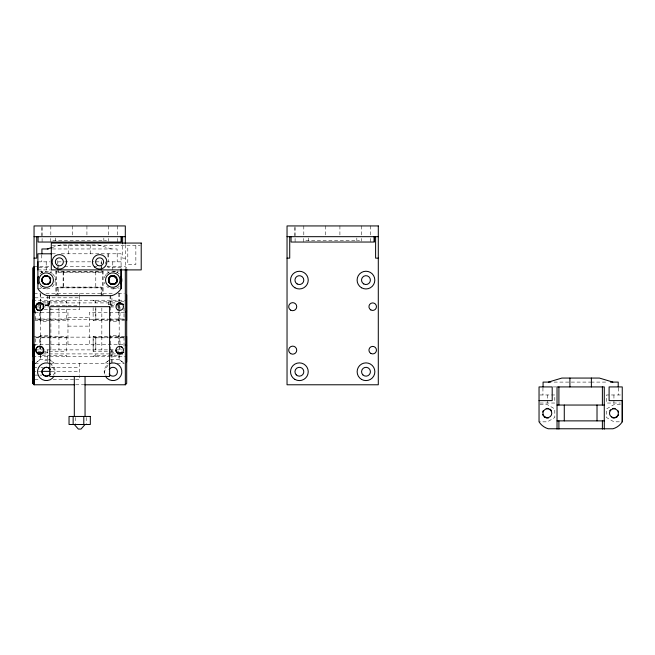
<?xml version="1.0" encoding="UTF-8"?>
<svg xmlns="http://www.w3.org/2000/svg" width="655" height="655" viewBox="0 0 655 655"><rect width="100%" height="100%" fill="white"/><g stroke="black" fill="none" stroke-linecap="round" stroke-linejoin="round"><path stroke-width="0.49" stroke-dasharray="3.27 2.46" d="M48.855 306.45L48.855 301.57L48.855 306.27M50.893 349.885L50.893 307.965M124.655 336.465L93.141 336.465L93.141 351.227L121.609 351.227M93.141 337.137L93.141 351.227L95.826 349.885L95.826 337.808L93.141 336.465M93.141 307.563L93.141 320.36L95.826 319.018L95.826 307.948M111.931 363.304L111.931 349.885L111.931 362.346M111.931 306.941L111.931 297.354M53.325 375.143L55.29 371.737L50.861 364.065A8.859 8.859 0 0 1 54.946 374.03M108.091 364.917L104.153 371.737L106.118 375.143M47.848 335.393L40.798 335.393L39.464 337.137L39.464 344.98M110.589 306.941L110.589 321.433L118.637 321.433L119.98 319.689L119.98 311.846M48.544 359.276L40.266 359.276L35.435 363.304L40.536 359.276L40.536 355.518M107.977 361.003L105.218 363.304L109.59 359.857M52.072 247.524L60.702 244.937L98.275 244.937L111.694 248.965M52.842 240.696L106.519 240.696M305.828 240.696L359.505 240.696M52.326 245.74L140.203 245.74M52.449 248.965L117.065 248.965L117.065 253.796M52.089 253.796L57.746 253.796M61.226 253.796L100.133 253.796M101.124 253.796L121.093 253.796L121.085 269.901M125.31 258.144L122.624 258.144L122.624 244.855M37.884 261.844L50.042 261.844M61.087 261.844L58.205 261.844L58.205 267.805M64.501 261.844L93.976 261.844M95.72 261.844L101.157 261.844L101.157 263.834M106.266 261.844L121.085 261.844M34.093 266.675L50.312 266.675M64.509 266.675L92.904 266.675M93.919 266.675L96.956 266.675M107.101 266.675L125.351 266.675L126.693 268.018M38.899 267.502L50.026 267.486M121.093 267.486L107.936 267.486L107.936 265.529M37.884 269.901L50.148 269.901M39.734 271.522L46.202 271.522M112.775 271.506L119.243 271.506M55.871 271.915L103.105 271.915M42.886 272.586L41.371 272.586L41.371 269.901M49.715 272.586L51.033 272.586L51.033 270.793M108.828 272.586L107.944 272.586L107.944 270.793M116.091 272.586L117.597 272.586L117.597 270.793M55.871 287.75L103.105 287.75M37.884 288.699L46.202 288.699M112.775 288.691L119.243 288.683M34.093 293.522L40.176 293.522L40.266 301.611M45.94 293.522L113.503 293.522M118.252 293.522L124.335 293.522M34.789 297.812L79.722 297.812M32.75 300.227L126.693 300.227M42.141 301.57L66.302 301.57M124.008 301.57L95.826 301.57L93.141 300.227L95.826 302.913L95.826 300.227M42.96 302.913L116.484 302.913M44.827 304.256L48.855 304.256M108.542 304.256L114.592 304.256M45.007 305.328L79.722 305.328M37.834 305.598L43.934 305.598M44.949 305.598L49.019 305.598M110.425 305.598L121.609 305.598M36.426 306.941L48.544 306.941M110.466 306.941L121.994 306.941M44.229 309.627L79.722 309.627L79.722 295.528M35.075 312.304L50.034 312.304M50.869 312.304L67.964 312.304L67.964 344.514M124.36 312.304L89.432 312.304L89.432 344.514M67.964 317.274L89.432 317.274M35.435 319.018L66.302 319.018M95.826 319.018L107.903 319.018M108.91 319.018L124.008 319.018M109.917 319.689L35.435 319.689L35.435 309.88M110.22 319.689L124.778 319.689M34.78 320.36L50.034 320.36M51.049 320.36L66.302 320.36L66.302 305.598M93.141 320.36L124.655 320.36M39.464 306.941L39.464 319.689L40.798 321.433L47.848 321.433M67.964 326.133L89.432 326.133M119.98 349.885L119.98 337.137L118.637 335.393L110.589 335.393L110.589 355.256M32.75 336.465L48.003 336.465M49.019 336.465L66.302 336.465L66.302 351.227L49.019 351.227M108.231 337.137L35.435 337.137L35.435 345.963M108.91 337.137L126.693 337.137M35.435 337.808L66.302 337.808M95.826 337.808L107.903 337.808M108.91 337.808L124.008 337.808M34.093 344.514L50.034 344.514M50.869 344.514L125.351 344.514M35.435 349.885L121.994 349.885M37.834 351.227L41.904 351.227M42.919 351.227L48.003 351.227M44.827 352.57L47.848 352.57M110.589 352.57L114.617 352.57M42.96 353.913L48.069 353.913M49.084 353.913L116.484 353.913M42.141 355.256L66.302 355.256L66.302 356.59L66.302 353.913M117.294 355.256L95.826 355.256L93.141 356.59L95.826 353.913L95.826 356.59M32.75 356.59L126.693 356.59M110.466 359.276L119.177 359.276L124.008 363.304L118.907 359.276L118.907 355.518M44.827 360.618L48.208 360.618M35.108 363.304L40.176 363.304M49.412 363.304L108.157 363.304M117.049 363.304L124.335 363.304M34.789 367.602L36.836 367.602M40.921 367.602L42.96 367.602M51.131 367.602L79.722 367.602M32.75 371.352L40.921 371.352M51.131 371.352L79.722 371.352M34.789 375.11L38.874 375.11M39.898 375.11L41.936 375.11M34.789 379.409L38.874 379.409M53.17 379.409L74.613 379.409M75.636 379.409L79.722 379.409L79.722 377.051M554.073 382.094L590.663 382.094M590.925 382.094L607.684 382.094M75.628 384.78L83.774 384.78M553.254 386.925L556.292 386.925M539.974 394.973L554.801 394.973L554.801 403.03L539.974 403.03M620.4 394.973L606.489 394.973L606.489 403.03L620.4 403.03M620.4 404.634L613.932 404.643L606.497 408.933L606.497 417.522L613.932 421.82L622.25 421.82M539.966 404.651L547.359 404.651L554.801 408.949L554.801 417.538L547.359 421.836L539.04 421.836M49.125 359.276L54.226 363.304L49.395 359.276M618.361 387.932L618.361 394.973M613.932 394.973L613.932 403.03M547.367 394.973L547.367 403.03M542.938 387.932L542.938 394.973M370.37 225.934L370.378 235.694M370.247 238.461L370.247 242.039M361.658 238.461L361.658 241.146M361.535 225.934L361.519 235.694M356.828 238.011L356.828 240.696M339.912 225.934L339.912 235.694M325.42 225.934L325.42 235.694M308.513 238.011L308.513 240.696M303.797 225.934L303.814 235.694M303.683 238.461L303.683 242.039M295.094 238.461L295.094 242.039M135.855 245.74L135.855 264.53L127.799 264.53L127.799 245.74M125.31 244.855L125.351 268.706M124.008 307.948L124.008 319.689M124.008 337.137L124.008 348.878M119.98 306.941L119.98 310.863M119.177 293.522L119.177 301.611M119.177 305.656L119.177 308.693M119.177 309.709L119.177 345.111M119.177 346.127L119.177 351.186M119.177 355.231L119.177 359.276M118.907 293.522L118.907 301.185M118.907 305.025L118.907 306.941M118.637 306.941L118.637 310.806M118.637 311.772L118.637 321.433M118.637 335.393L118.637 345.054M117.384 225.934L117.392 235.694M117.261 238.461L117.261 242.039M117.196 253.796L117.196 261.844M112.775 261.844L112.775 269.901M110.318 295.438L110.318 305.025M110.048 295.544L110.048 305.656M108.673 238.461L108.673 241.146M108.542 225.934L108.534 235.694M108.542 301.57L108.542 305.476M108.345 253.796L108.345 261.844M107.936 253.796L107.936 257.702M105.332 261.844L105.332 263.859M103.834 238.011L103.834 240.696M103.105 270.851L103.105 294.93M102.573 270.851L102.573 294.93M101.836 307.965L101.836 349.885M101.23 260.715L101.23 272.586L57.746 272.586L57.746 270.605M101.23 294.947L101.23 287.078L57.746 287.078L57.746 294.947M101.157 264.825L101.157 267.805M101.157 268.796L101.157 271.776L58.205 271.776L58.205 268.796M101.157 295.937L101.157 287.881L58.205 287.881L58.205 295.937M95.786 271.776L95.786 287.881M95.826 306.941L95.826 319.689M95.826 337.137L95.826 349.885M90.226 244.937L90.226 253.796M86.927 225.934L86.927 235.694M86.214 417.456L86.214 423.49M79.722 293.522L79.722 294.594M79.722 363.304L79.722 375.38M75.571 417.456L75.571 423.49M72.435 225.934L72.435 235.694M68.75 244.937L68.75 253.796M63.576 271.776L63.576 287.881M63.117 271.915L63.117 287.75M58.95 307.965L58.95 349.885M57.746 260.715L57.746 265.873M57.746 266.651L57.746 269.901M56.404 270.851L56.404 294.93M55.871 270.851L55.871 294.93M55.528 238.011L55.528 240.696M50.812 225.934L50.828 235.694M50.697 238.461L50.697 242.039M49.395 295.544L49.395 305.656M49.125 295.438L49.125 305.983M47.512 295.438L47.512 306.941M47.512 349.885L47.512 362.346M46.202 261.844L46.21 269.901M42.1 238.461L42.1 242.039M41.773 254.803L41.781 261.844M40.798 306.941L40.798 310.806M40.798 311.772L40.798 321.433M40.798 335.393L40.798 345.054M40.798 346.02L40.798 349.885M40.536 293.522L40.536 301.185M40.536 305.025L40.536 306.941M40.266 305.656L40.266 308.693M40.266 309.709L40.266 345.111M40.266 346.127L40.266 351.186M40.266 355.231L40.266 359.276M39.464 345.963L39.464 349.885M52.654 273.847A8.859 8.859 0 0 1 42.649 288.143M41.961 287.782A8.859 8.859 0 0 1 40.127 286.374M40.127 273.847A8.859 8.859 0 0 1 52.089 273.331M119.235 286.358A8.859 8.859 0 0 1 109.221 288.126M108.542 287.766A8.859 8.859 0 0 1 106.708 286.358M104.939 283.844A8.859 8.859 0 0 1 104.415 282.387M104.415 277.802A8.859 8.859 0 0 1 104.939 276.353M105.299 275.673A8.859 8.859 0 0 1 106.184 274.404M106.708 273.839A8.859 8.859 0 0 1 119.235 273.839M104.456 374.03A8.859 8.859 0 0 1 107.928 364.483M50.713 370.591A4.429 4.429 0 0 1 50.713 372.883M66.302 300.227L66.302 302.913L66.302 300.227M294.971 235.694L294.971 225.934L294.955 235.694M41.986 235.694L41.986 225.934L41.969 235.694"/><path stroke-width="0.98" d="M74.654 384.78L34.052 384.78L32.75 383.437L32.75 300.227M51.532 253.796L37.884 253.796L37.884 288.699A16.154 16.154 0 0 0 47.07 295.634L111.768 295.659A16.154 16.154 0 0 0 121.093 288.683L121.093 269.5M121.281 241.711L121.281 236.684L121.281 242.039L38.08 242.039L38.08 236.676M126.693 361.961L126.693 294.865M374.267 241.711L374.267 236.684L374.267 242.039L291.066 242.039L291.066 236.676M622.25 421.82L622.25 400.614L609.101 400.614L609.101 386.925L622.25 386.925L622.25 421.82A16.154 16.154 0 0 1 612.924 428.788L548.227 428.763A16.154 16.154 0 0 1 539.04 421.836L539.04 386.925L552.198 386.925L552.198 400.614L539.04 400.631M43.361 351.121L43.484 350.155A3.758 3.758 0 0 0 37.851 346.896L37.073 347.494M85.052 424.497L81.023 429.066L78.338 429.066L74.31 424.497M125.351 312.304L126.693 310.961M84.749 384.78L125.351 384.78L126.693 383.437L126.693 336.465M47.283 248.965L51.115 247.811M548.44 382.094L561.859 378.066L599.431 378.066L612.859 382.094M34.052 236.676L125.31 236.676M287.037 236.676L378.295 236.676M48.38 248.965L41.912 248.965L41.912 253.796M34.052 258.144L36.737 258.144L36.737 236.676M287.037 258.144L289.723 258.144L289.723 236.676M378.295 258.144L375.61 258.144L375.61 236.676M118.522 302.913L120.569 302.913M36.778 304.256L43.819 304.256M116.606 304.256L123.664 304.256M32.75 312.304L34.093 312.304L34.093 266.675L32.75 268.018L32.75 336.465M32.75 344.514L34.093 344.514L34.093 384.78L34.052 225.934L125.31 225.934L125.31 243.832M36.778 352.57L43.819 352.57M116.631 352.57L123.672 352.57M37.859 353.913L41.936 353.913M117.499 353.913L122.608 353.913M41.936 371.352L50.108 371.352M550.871 382.094L543.069 382.094L543.069 386.925M610.427 382.094L618.222 382.094L618.222 386.925M557.028 405.044L604.27 405.044M557.028 420.878L604.27 420.878M110.916 283.82C127.144 284.426 106.364 266.47 109.385 282.51M121.593 346.896L122.37 347.494M37.073 309.324L37.851 309.921A3.758 3.758 0 0 0 43.484 306.671L43.361 305.697M125.351 344.514L126.693 345.856M115.96 350.155L116.082 351.121M604.27 429.066L604.27 386.925L557.028 386.925L557.028 429.066M602.387 386.925L602.387 405.044M602.387 420.878L602.387 429.066M597.016 405.044L597.016 420.878M591.383 378.066L591.383 386.925M569.907 378.066L569.907 386.925M564.274 405.044L564.274 420.878M558.903 386.925L558.903 405.044M558.903 420.878L558.903 429.066M126.693 269.041L126.693 320.36M125.31 269.377L125.351 384.78M122.624 236.676L122.624 243.832M121.093 269.745L121.093 288.683M85.052 376.453L85.052 416.449M83.791 416.449L83.791 424.497M74.31 376.453L74.31 416.449M73.147 416.449L73.147 424.497M37.892 261.844L37.892 269.901M32.75 337.137L32.75 356.59M32.75 361.961L32.75 383.437M618.598 414.476A4.831 4.831 0 0 1 618.115 415.647M617.354 416.645A4.831 4.831 0 0 1 616.347 417.415M615.184 417.898A4.831 4.831 0 0 1 612.687 417.898M609.748 410.816A4.831 4.831 0 0 1 610.517 409.809M612.687 408.564A4.831 4.831 0 0 1 615.184 408.564M618.115 410.816A4.831 4.831 0 0 1 618.598 411.979M548.612 417.906A4.831 4.831 0 0 1 546.106 417.906M544.944 417.431A4.831 4.831 0 0 1 543.945 416.662M543.175 415.663A4.831 4.831 0 0 1 542.692 414.492M542.692 411.995A4.831 4.831 0 0 1 543.175 410.824M546.106 408.581A4.831 4.831 0 0 1 548.612 408.581M549.774 409.056A4.831 4.831 0 0 1 551.543 410.824M117.155 279.448A4.429 4.429 0 0 1 117.155 280.749M116.942 281.593A4.429 4.429 0 0 1 116.459 282.559M116.197 282.911A4.429 4.429 0 0 1 115.91 283.23M115.583 283.525A4.429 4.429 0 0 1 111.08 284.188M110.499 283.893A4.429 4.429 0 0 1 109.09 282.559M108.771 281.994A4.429 4.429 0 0 1 108.394 280.749M108.394 279.448A4.429 4.429 0 0 1 108.869 278.007M109.09 277.638A4.429 4.429 0 0 1 110.883 276.091M114.265 275.927A4.429 4.429 0 0 0 111.702 275.804A4.429 4.429 0 0 1 114.257 275.861M114.666 276.091A4.429 4.429 0 0 1 116.942 278.604M49.755 277.474A4.429 4.429 0 0 1 48.478 283.91M48.093 284.114A4.429 4.429 0 0 1 44.311 284.114M43.926 283.91A4.429 4.429 0 0 1 42.035 278.621M42.297 278.023A4.429 4.429 0 0 1 42.64 277.474M42.919 277.139A4.429 4.429 0 0 1 44.311 276.107M44.917 275.878A4.429 4.429 0 0 1 47.487 275.878M48.093 276.107A4.429 4.429 0 0 1 49.485 277.139M117.351 279.448A4.429 4.429 0 0 1 117.351 280.749M116.877 282.182A4.429 4.429 0 0 1 116.647 282.559M115.607 283.656A4.429 4.429 0 0 1 115.247 283.893M114.862 284.098A4.429 4.429 0 0 1 111.072 284.098M110.695 283.893A4.429 4.429 0 0 1 111.072 276.091M114.862 276.091A4.429 4.429 0 0 1 116.246 277.122M116.524 277.458A4.429 4.429 0 0 1 116.877 278.007M109.172 369.526A4.429 4.429 0 0 1 115.853 368.347A4.429 4.429 0 0 1 115.853 375.127A4.429 4.429 0 0 1 109.172 373.956M42.116 278.964A4.429 4.429 0 0 0 47.537 284.393A4.429 4.429 0 0 1 42.002 280.111A4.429 4.429 0 0 1 47.578 275.837A4.429 4.429 0 0 0 42.559 277.9M50.672 278.964A4.429 4.429 0 0 0 50.23 277.9A4.429 4.429 0 0 1 50.713 278.964M38.367 283.861A8.859 8.859 0 0 1 38.367 276.369M120.995 276.353A8.859 8.859 0 0 1 120.995 283.844M54.062 376.166A8.859 8.859 0 0 1 42.19 379.532A8.859 8.859 0 0 1 38.481 367.758A8.859 8.859 0 0 1 50.14 363.713M109.262 363.713A8.859 8.859 0 0 1 120.921 367.758A8.859 8.859 0 0 1 117.212 379.532A8.859 8.859 0 0 1 105.34 376.166M37.851 309.921A3.758 3.758 0 0 1 37.851 303.412A3.758 3.758 0 0 1 43.484 306.671M43.484 350.155A3.758 3.758 0 0 1 37.851 353.405A3.758 3.758 0 0 1 37.851 346.896M378.295 225.934L287.037 225.934L287.037 384.78L378.295 384.78L378.295 225.934M141.218 243.054L51.303 243.054L51.303 269.901L141.218 269.901L141.218 243.054M109.606 306.671L49.755 306.671L49.755 376.453L109.606 376.453L109.606 306.671M90.324 416.449L69.037 416.449L69.037 424.497L90.324 424.497L90.324 416.449M363.738 283.934A4.429 4.429 0 0 0 370.386 280.094A4.429 4.429 0 0 0 363.738 276.263A4.429 4.429 0 0 0 363.738 283.934M296.248 374.873A4.429 4.429 0 0 0 303.658 372.883A4.429 4.429 0 0 0 298.238 367.463A4.429 4.429 0 0 0 296.248 374.873M362.862 374.873A4.429 4.429 0 0 0 370.272 372.883A4.429 4.429 0 0 0 364.851 367.463A4.429 4.429 0 0 0 362.862 374.873M297.165 283.951A4.429 4.429 0 0 0 303.805 280.111A4.429 4.429 0 0 0 297.165 276.279A4.429 4.429 0 0 0 297.165 283.951M294.955 287.782A8.859 8.859 0 0 0 308.235 280.111A8.859 8.859 0 0 0 294.955 272.447A8.859 8.859 0 0 0 294.955 287.782M361.527 287.766A8.859 8.859 0 0 0 374.816 280.094A8.859 8.859 0 0 0 361.527 272.431A8.859 8.859 0 0 0 361.527 287.766M294.955 379.409A8.859 8.859 0 0 0 308.235 371.737A8.859 8.859 0 0 0 294.955 364.065A8.859 8.859 0 0 0 294.955 379.409M361.568 379.409A8.859 8.859 0 0 0 374.856 371.737A8.859 8.859 0 0 0 361.568 364.065A8.859 8.859 0 0 0 361.568 379.409M290.705 310.159A4.028 4.028 0 0 0 296.74 306.671A4.028 4.028 0 0 0 290.705 303.183A4.028 4.028 0 0 0 290.705 310.159M290.705 353.643A4.028 4.028 0 0 0 296.74 350.155A4.028 4.028 0 0 0 290.705 346.667A4.028 4.028 0 0 0 290.705 353.643M370.82 309.921A3.758 3.758 0 0 0 376.461 306.671A3.758 3.758 0 0 0 370.82 303.412A3.758 3.758 0 0 0 370.82 309.921M370.82 353.405A3.758 3.758 0 0 0 376.461 350.155A3.758 3.758 0 0 0 370.82 346.896A3.758 3.758 0 0 0 370.82 353.405M611.721 417.063A4.429 4.429 0 0 0 618.361 413.231A4.429 4.429 0 0 0 611.721 409.391A4.429 4.429 0 0 0 611.721 417.063M545.148 417.079A4.429 4.429 0 0 0 551.788 413.248A4.429 4.429 0 0 0 545.148 409.408A4.429 4.429 0 0 0 545.148 417.079M110.621 283.656A4.159 4.159 0 0 0 116.934 280.184A4.159 4.159 0 0 0 110.769 276.451A4.159 4.159 0 0 0 110.621 283.656M44.122 283.713A4.159 4.159 0 0 0 50.361 280.111A4.159 4.159 0 0 0 44.122 276.508A4.159 4.159 0 0 0 44.122 283.713M42.575 286.391A7.246 7.246 0 0 0 53.448 280.111A7.246 7.246 0 0 0 42.575 273.839A7.246 7.246 0 0 0 42.575 286.391M109.156 286.374A7.246 7.246 0 0 0 120.021 280.094A7.246 7.246 0 0 0 109.156 273.823A7.246 7.246 0 0 0 109.156 286.374M56.51 264.694A4.028 4.028 0 0 0 63.248 262.884A4.028 4.028 0 0 0 58.32 257.955A4.028 4.028 0 0 0 56.51 264.694M97.603 265.332A4.028 4.028 0 0 0 103.646 261.844A4.028 4.028 0 0 0 97.603 258.357A4.028 4.028 0 0 0 97.603 265.332M43.549 375.127A4.429 4.429 0 0 0 50.23 373.956A4.429 4.429 0 0 1 43.59 375.127A4.429 4.429 0 0 1 43.59 368.347A4.429 4.429 0 0 1 50.271 369.526A4.429 4.429 0 0 0 43.549 368.347A4.429 4.429 0 0 0 43.549 375.127M48.609 283.951A4.429 4.429 0 0 0 50.23 282.33A4.429 4.429 0 0 1 48.65 283.951M37.712 310.159A4.028 4.028 0 0 0 43.754 306.671A4.028 4.028 0 0 0 37.712 303.183A4.028 4.028 0 0 0 37.712 310.159M37.712 353.643A4.028 4.028 0 0 0 43.754 350.155A4.028 4.028 0 0 0 37.712 346.667A4.028 4.028 0 0 0 37.712 353.643M117.834 309.921A3.758 3.758 0 0 0 123.468 306.671A3.758 3.758 0 0 0 117.834 303.412A3.758 3.758 0 0 0 117.834 309.921M117.834 353.405A3.758 3.758 0 0 0 123.468 350.155A3.758 3.758 0 0 0 117.834 346.896A3.758 3.758 0 0 0 117.834 353.405M54.234 266.97A7.246 7.246 0 0 0 66.36 263.719A7.246 7.246 0 0 0 57.484 254.844A7.246 7.246 0 0 0 54.234 266.97M94.492 266.97A7.246 7.246 0 0 0 106.618 263.719A7.246 7.246 0 0 0 97.742 254.844A7.246 7.246 0 0 0 94.492 266.97"/></g></svg>
